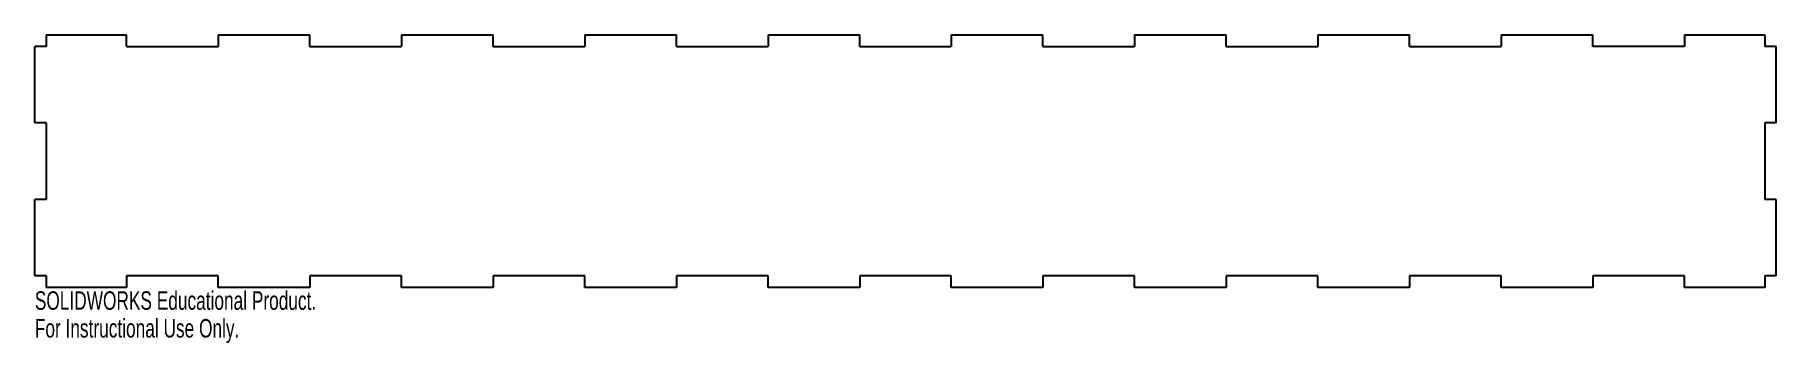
# Model space of a CAD drawing. Header units: millimetres. Extents: x -228 to 228, y -9 to 72.
import ezdxf

# ---------------------------------------------------------------- set-up
doc = ezdxf.new("R2010")
doc.units = ezdxf.units.MM
doc.styles.add('SLDTEXTSTYLE0', font='TXT', dxfattribs={"width": 0.7})

msp = doc.modelspace()

# ---------------------------------------------------------------- linework, layer by layer
at = {"color": 7, "linetype": 'Continuous', "lineweight": 25}
for p, q in [((-225, 69), (-228, 69)), ((-228, 49), (-228, 69)), ((-225, 72), (-204, 72)), ((-225, 72), (-225, 69)), ((-204, 69), (-204, 72)), ((-204, 69), (-180, 69)), ((-180, 72), (-156, 72)), ((-180, 72), (-180, 69)), ((-156, 69), (-156, 72)), ((-156, 69), (-132, 69)), ((-132, 72), (-108, 72)), ((-132, 72), (-132, 69)), ((-108, 69), (-108, 72)), ((-108, 69), (-84, 69)), ((-84, 72), (-60, 72)), ((-84, 72), (-84, 69)), ((-60, 69), (-60, 72)), ((-60, 69), (-36, 69)), ((-36, 72), (-12, 72)), ((-36, 72), (-36, 69)), ((-12, 69), (-12, 72)), ((-12, 69), (12, 69)), ((12, 72), (36, 72)), ((12, 72), (12, 69)), ((36, 69), (36, 72)), ((36, 69), (60, 69)), ((60, 72), (84, 72)), ((60, 72), (60, 69)), ((84, 69), (84, 72)), ((84, 69), (108, 69)), ((108, 72), (132, 72)), ((108, 72), (108, 69)), ((132, 69), (132, 72)), ((132, 69), (156, 69)), ((156, 72), (180, 72)), ((156, 72), (156, 69)), ((180, 69), (180, 72)), ((204, 69), (180, 69)), ((204, 72), (225, 72)), ((204, 72), (204, 69)), ((225, 72), (225, 69)), ((228, 69), (225, 69)), ((228, 49), (228, 69)), ((-225, 49), (-228, 49)), ((-225, 49), (-225, 29)), ((225, 49), (225, 29)), ((228, 49), (225, 49)), ((-225, 29), (-228, 29)), ((-228, 9), (-228, 29)), ((228, 29), (225, 29)), ((228, 9), (228, 29)), ((-225, 9), (-228, 9)), ((-225, 9), (-225, 6)), ((-204, 6), (-225, 6)), ((-204, 9), (-204, 6)), ((-180, 9), (-204, 9)), ((-180, 6), (-180, 9)), ((-156, 6), (-180, 6)), ((-156, 9), (-156, 6)), ((-132, 9), (-156, 9)), ((-132, 6), (-132, 9)), ((-108, 6), (-132, 6)), ((-108, 9), (-108, 6)), ((-84, 9), (-108, 9)), ((-84, 6), (-84, 9)), ((-60, 6), (-84, 6)), ((-60, 9), (-60, 6)), ((-36, 9), (-60, 9)), ((-36, 6), (-36, 9)), ((-12, 6), (-36, 6)), ((-12, 9), (-12, 6)), ((12, 9), (-12, 9)), ((12, 6), (12, 9)), ((36, 6), (12, 6)), ((36, 9), (36, 6)), ((60, 9), (36, 9)), ((60, 6), (60, 9)), ((84, 6), (60, 6)), ((84, 9), (84, 6)), ((108, 9), (84, 9)), ((108, 6), (108, 9)), ((132, 6), (108, 6)), ((132, 9), (132, 6)), ((156, 9), (132, 9)), ((156, 6), (156, 9)), ((180, 6), (156, 6)), ((180, 9), (180, 6)), ((204, 9), (180, 9)), ((204, 6), (204, 9)), ((225, 6), (204, 6)), ((225, 9), (225, 6)), ((228, 9), (225, 9))]:
    msp.add_line(p, q, dxfattribs=at)

# ---------------------------------------------------------------- texts
at = {"color": 7, "linetype": 'Continuous', "char_height": 4.8336, "attachment_point": 1, "style": 'SLDTEXTSTYLE0'}
for s, insert in [('SOLIDWORKS Educational Product.', (-228, 4.98)), ('For Instructional Use Only.', (-228, -2.27))]:
    msp.add_mtext(s, dxfattribs=dict(at, insert=insert))

doc.saveas('drawing.dxf')
